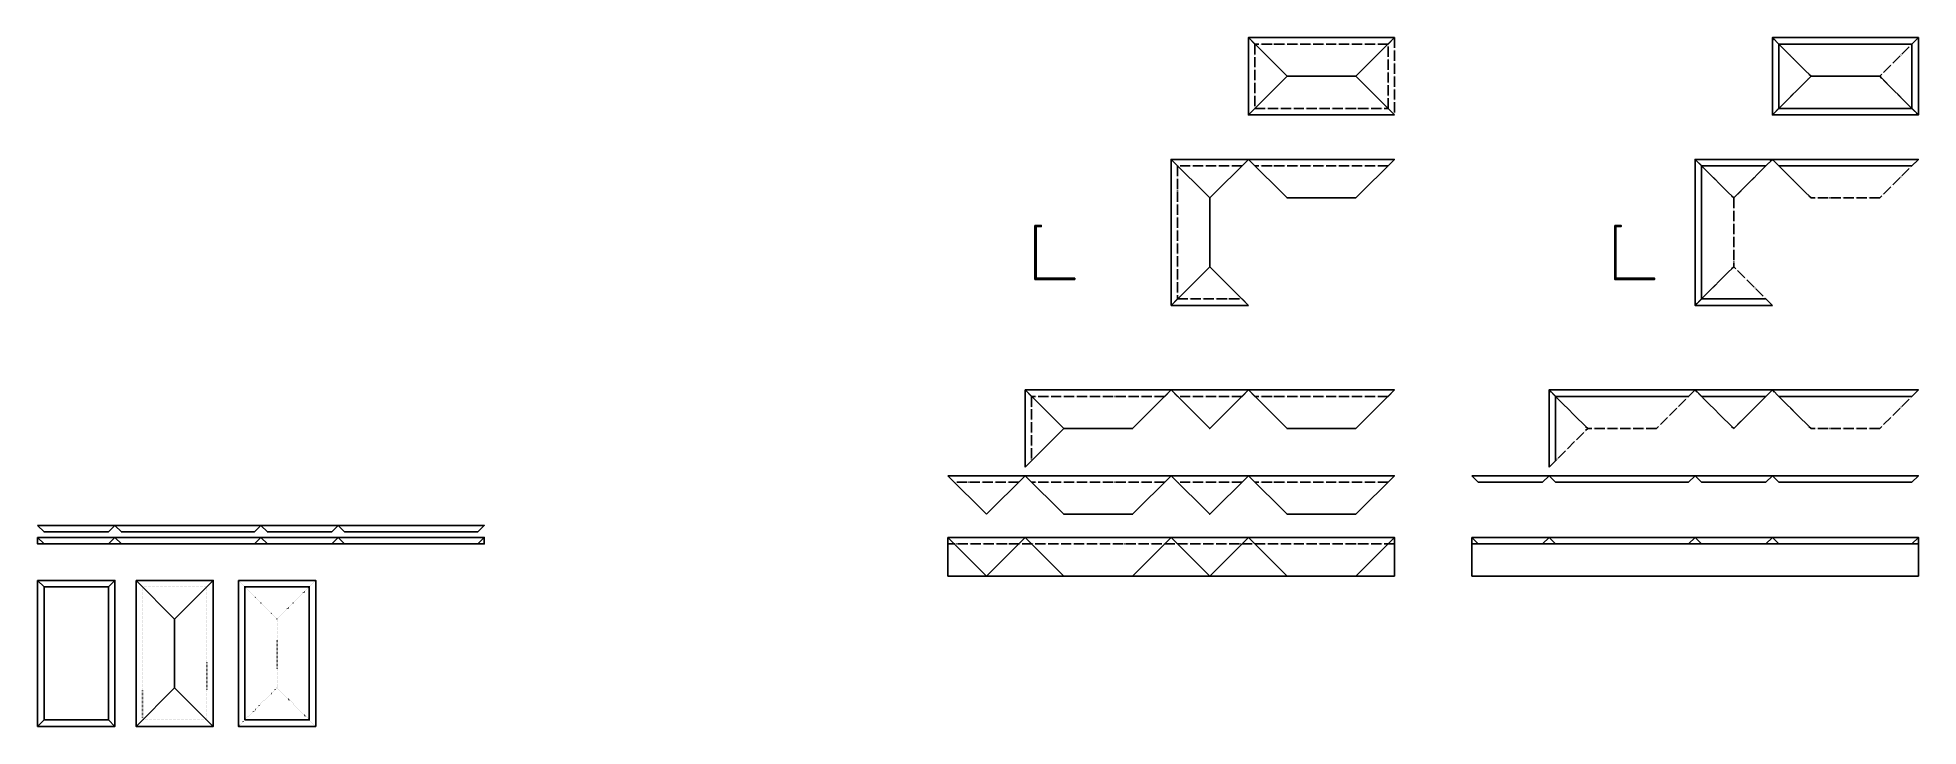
# Model space of a CAD drawing. Header units: inches. Extents: x 393 to 4773, y -250 to 1354.
import ezdxf

# ---------------------------------------------------------------- set-up
doc = ezdxf.new("R2010")
doc.units = ezdxf.units.IN
doc.header["$MEASUREMENT"] = 0
doc.linetypes.add('ACAD_ISO04W100', pattern=[30, 24, -3, 0, -3])
doc.linetypes.add('ACAD_ISO07W100', pattern=[3, 0, -3])

msp = doc.modelspace()

# ---------------------------------------------------------------- linework, layer by layer
at = {"color": 5, "linetype": 'ACAD_ISO04W100'}
for p, q in [((3227.5, 1339.2), (3212.5, 1354.2)), ((3212.5, 1354.2), (3227.5, 1339.2)), ((3552.5, 1354.2), (3537.5, 1339.2)), ((3537.5, 1339.2), (3552.5, 1354.2)), ((4432.6, 1354.2), (4522.6, 1264.2)), ((4772.6, 1354.2), (4682.6, 1264.2)), ((4772.6, 1354.2), (4682.6, 1264.2)), ((4432.6, 1174.2), (4522.6, 1264.2)), ((4682.6, 1264.2), (4772.6, 1174.2)), ((4772.6, 1174.2), (4682.6, 1264.2)), ((3227.5, 1189.2), (3212.5, 1174.2)), ((3212.5, 1174.2), (3227.5, 1189.2)), ((3537.5, 1189.2), (3552.5, 1174.2)), ((3552.5, 1174.2), (3537.5, 1189.2)), ((3047.5, 1055.8), (3032.5, 1070.8)), ((3032.5, 1070.8), (3047.5, 1055.8)), ((3197.5, 1055.8), (3212.5, 1070.8)), ((3212.5, 1070.8), (3227.5, 1055.8)), ((3537.5, 1055.8), (3552.5, 1070.8)), ((4252.6, 1070.8), (4342.6, 980.8)), ((4432.6, 1070.8), (4522.6, 980.8)), ((4772.6, 1070.8), (4682.6, 980.8)), ((4342.6, 820.8), (4252.6, 730.8)), ((4252.6, 730.8), (4342.6, 820.8)), ((4432.6, 730.8), (4342.6, 820.8)), ((3047.5, 745.8), (3032.5, 730.8)), ((3032.5, 730.8), (3047.5, 745.8)), ((3212.5, 730.8), (3197.5, 745.8)), ((2707.5, 518.9), (2692.5, 533.9)), ((2692.5, 533.9), (2707.5, 518.9)), ((3017.5, 518.9), (3032.5, 533.9)), ((3032.5, 533.9), (3047.5, 518.9)), ((3197.5, 518.9), (3212.5, 533.9)), ((3212.5, 533.9), (3227.5, 518.9)), ((3537.5, 518.9), (3552.5, 533.9)), ((4002.6, 443.9), (3912.6, 533.9)), ((3912.6, 533.9), (4002.6, 443.9)), ((4252.6, 533.9), (4162.6, 443.9)), ((4432.6, 533.9), (4522.6, 443.9)), ((4772.6, 533.9), (4682.6, 443.9)), ((3912.6, 353.9), (4002.6, 443.9)), ((2692.5, 353.9), (2707.5, 368.9)), ((2512.5, 334.2), (2527.5, 319.2)), ((2692.5, 334.2), (2512.5, 334.2)), ((2677.5, 319.2), (2692.5, 334.2)), ((2692.5, 334.2), (2707.5, 319.2)), ((3017.5, 319.2), (3032.5, 334.2)), ((3032.5, 334.2), (3047.5, 319.2)), ((3197.5, 319.2), (3212.5, 334.2)), ((3212.5, 334.2), (3227.5, 319.2)), ((3537.5, 319.2), (3552.5, 334.2)), ((2512.5, 190.4), (2527.5, 175.4)), ((2677.5, 175.4), (2692.5, 190.4)), ((2692.5, 190.4), (2707.5, 175.4)), ((3017.5, 175.4), (3032.5, 190.4)), ((3032.5, 190.4), (3047.5, 175.4)), ((3197.5, 175.4), (3212.5, 190.4)), ((3212.5, 190.4), (3227.5, 175.4)), ((3537.5, 175.4), (3552.5, 190.4))]:
    msp.add_line(p, q, dxfattribs=at)
at = {"color": 7}
for p, q in [((3212.5, 1354.2), (3302.5, 1264.2)), ((3552.5, 1354.2), (3462.5, 1264.2)), ((3552.5, 1354.2), (3462.5, 1264.2)), ((4447.6, 1339.2), (4432.6, 1354.2)), ((4432.6, 1354.2), (4447.6, 1339.2)), ((4772.6, 1354.2), (4757.6, 1339.2)), ((4757.6, 1339.2), (4772.6, 1354.2)), ((3212.5, 1174.2), (3302.5, 1264.2)), ((3462.5, 1264.2), (3552.5, 1174.2)), ((3552.5, 1174.2), (3462.5, 1264.2)), ((4447.6, 1189.2), (4432.6, 1174.2)), ((4432.6, 1174.2), (4447.6, 1189.2)), ((4757.6, 1189.2), (4772.6, 1174.2)), ((4772.6, 1174.2), (4757.6, 1189.2)), ((3032.5, 1070.8), (3122.5, 980.8)), ((3212.5, 1070.8), (3302.5, 980.8)), ((3552.5, 1070.8), (3462.5, 980.8)), ((4267.6, 1055.8), (4252.6, 1070.8)), ((4252.6, 1070.8), (4267.6, 1055.8)), ((4417.6, 1055.8), (4432.6, 1070.8)), ((4432.6, 1070.8), (4447.6, 1055.8)), ((4757.6, 1055.8), (4772.6, 1070.8)), ((3122.5, 820.8), (3032.5, 730.8)), ((3032.5, 730.8), (3122.5, 820.8)), ((3212.5, 730.8), (3122.5, 820.8)), ((4267.6, 745.8), (4252.6, 730.8)), ((4252.6, 730.8), (4267.6, 745.8)), ((4432.6, 730.8), (4417.6, 745.8)), ((2782.5, 443.9), (2692.5, 533.9)), ((2692.5, 533.9), (2782.5, 443.9)), ((3032.5, 533.9), (2942.5, 443.9)), ((3212.5, 533.9), (3302.5, 443.9)), ((3552.5, 533.9), (3462.5, 443.9)), ((3927.6, 518.9), (3912.6, 533.9)), ((3912.6, 533.9), (3927.6, 518.9)), ((4237.6, 518.9), (4252.6, 533.9)), ((4252.6, 533.9), (4267.6, 518.9)), ((4417.6, 518.9), (4432.6, 533.9)), ((4432.6, 533.9), (4447.6, 518.9)), ((4757.6, 518.9), (4772.6, 533.9)), ((2692.5, 353.9), (2782.5, 443.9)), ((3912.6, 353.9), (3927.6, 368.9)), ((2512.5, 334.2), (2602.5, 244.2)), ((2602.5, 244.2), (2692.5, 334.2)), ((2692.5, 334.2), (2782.5, 244.2)), ((3032.5, 334.2), (2942.5, 244.2)), ((3212.5, 334.2), (3302.5, 244.2)), ((3552.5, 334.2), (3462.5, 244.2)), ((3732.6, 334.2), (3747.6, 319.2)), ((3912.6, 334.2), (3732.6, 334.2)), ((3897.6, 319.2), (3912.6, 334.2)), ((3912.6, 334.2), (3927.6, 319.2)), ((4237.6, 319.2), (4252.6, 334.2)), ((4252.6, 334.2), (4267.6, 319.2)), ((4417.6, 319.2), (4432.6, 334.2)), ((4432.6, 334.2), (4447.6, 319.2)), ((4757.6, 319.2), (4772.6, 334.2)), ((557.7, 203.2), (572.7, 218.2)), ((557.7, 175.4), (572.7, 190.4)), ((572.7, 218.2), (587.7, 203.2)), ((572.7, 190.4), (587.7, 175.4)), ((897.7, 203.2), (912.7, 218.2)), ((897.7, 175.4), (912.7, 190.4)), ((912.7, 218.2), (927.7, 203.2)), ((912.7, 190.4), (927.7, 175.4)), ((1077.7, 203.2), (1092.7, 218.2)), ((1077.7, 175.4), (1092.7, 190.4)), ((1092.7, 218.2), (1107.7, 203.2)), ((1092.7, 190.4), (1107.7, 175.4)), ((1417.7, 203.2), (1432.7, 218.2)), ((1417.7, 175.4), (1432.7, 190.4))]:
    msp.add_line(p, q, dxfattribs=at)
at = {"color": 7, "linetype": 'ACAD_ISO04W100'}
for p, q in [((3552.5, 1354.2), (3552.5, 1174.2)), ((3212.5, 730.8), (3032.5, 730.8)), ((2692.5, 533.9), (2692.5, 353.9))]:
    msp.add_line(p, q, dxfattribs=at)
at = {"color": 5}
for p, q in [((2718.1, 914.1), (2718.1, 794.1)), ((4068.4, 914.1), (4068.4, 794.1)), ((2718.1, 794.1), (2808.1, 794.1)), ((4068.4, 794.1), (4158.4, 794.1)), ((3732.6, 190.4), (3732.6, 100.4)), ((4772.6, 100.4), (4772.6, 190.4)), ((3732.6, 100.4), (4772.6, 100.4))]:
    msp.add_line(p, q, dxfattribs=at)
at = {"color": 7, "true_color": 0xffffff}
for p, q in [((392.7, 218.2), (407.7, 203.2)), ((392.7, 190.4), (407.7, 175.4))]:
    msp.add_line(p, q, dxfattribs=at)
at = {"color": 6}
for p, q in [((2512.5, 190.4), (2512.5, 100.4)), ((3552.5, 100.4), (3552.5, 190.4)), ((2512.5, 100.4), (3552.5, 100.4))]:
    msp.add_line(p, q, dxfattribs=at)
at = {"color": 1}
for p, q in [((2512.5, 190.4), (2602.5, 100.4)), ((2602.5, 100.4), (2692.5, 190.4)), ((2692.5, 190.4), (2782.5, 100.4)), ((3032.5, 190.4), (2942.5, 100.4)), ((3212.5, 190.4), (3302.5, 100.4)), ((3552.5, 190.4), (3462.5, 100.4)), ((3732.6, 190.4), (3747.6, 175.4)), ((3897.6, 175.4), (3912.6, 190.4)), ((3912.6, 190.4), (3927.6, 175.4)), ((4237.6, 175.4), (4252.6, 190.4)), ((4252.6, 190.4), (4267.6, 175.4)), ((4417.6, 175.4), (4432.6, 190.4)), ((4432.6, 190.4), (4447.6, 175.4)), ((4757.6, 175.4), (4772.6, 190.4))]:
    msp.add_line(p, q, dxfattribs=at)
at = {"color": 40, "true_color": 0xf8d731}
for p, q in [((392.7, 90.4), (407.7, 75.4)), ((407.7, -234.6), (392.7, -249.6)), ((557.7, -234.6), (572.7, -249.6))]:
    msp.add_line(p, q, dxfattribs=at)
at = {"color": 32, "true_color": 0xcd6928}
for p, q in [((621.8, 90.4), (711.8, 0.4)), ((711.8, 0.4), (801.8, 90.4)), ((711.8, 0.4), (711.8, 0.4)), ((950.2, 0.4), (950.2, 0.4))]:
    msp.add_line(p, q, dxfattribs=at)
at = {"color": 32, "linetype": 'ACAD_ISO07W100', "true_color": 0xcd6928}
for p, q in [((860.2, 90.4), (950.2, 0.4)), ((950.2, 0.4), (1040.2, 90.4))]:
    msp.add_line(p, q, dxfattribs=at)
at = {"color": 7}
for points in [[(3212.5, 1174.2), (3302.5, 1264.2), (3212.5, 1354.2)], [(4772.6, 1174.2), (4772.6, 1354.2)], [(3032.5, 1070.8), (3122.5, 980.8), (3212.5, 1070.8)], [(4252.6, 730.8), (4432.6, 730.8)], [(3032.5, 533.9), (3122.5, 443.9), (3212.5, 533.9)], [(3912.6, 533.9), (3912.6, 353.9)], [(3032.5, 334.2), (3122.5, 244.2), (3212.5, 334.2)], [(3912.6, 334.2), (3732.6, 334.2)], [(3732.6, 334.2), (4772.6, 334.2)], [(3732.6, 190.4), (4772.6, 190.4), (4772.6, 175.4), (3732.6, 175.4), (3732.6, 190.4)]]:
    msp.add_lwpolyline(points, dxfattribs=at)
for points in [[(3212.5, 1174.2), (3212.5, 1354.2), (3302.5, 1264.2), (3302.5, 1264.2)], [(3212.5, 1354.2), (3552.5, 1354.2), (3462.5, 1264.2), (3302.5, 1264.2)], [(4432.6, 1174.2), (4432.6, 1354.2), (4447.6, 1339.2), (4447.6, 1189.2)], [(4432.6, 1354.2), (4772.6, 1354.2), (4757.6, 1339.2), (4447.6, 1339.2)], [(4772.6, 1354.2), (4772.6, 1174.2), (4757.6, 1189.2), (4757.6, 1339.2)], [(3552.5, 1174.2), (3212.5, 1174.2), (3302.5, 1264.2), (3462.5, 1264.2)], [(4772.6, 1174.2), (4432.6, 1174.2), (4447.6, 1189.2), (4757.6, 1189.2)], [(3032.5, 730.8), (3032.5, 1070.8), (3122.5, 980.8), (3122.5, 820.8)], [(3032.5, 1070.8), (3212.5, 1070.8), (3122.5, 980.8), (3122.5, 980.8)], [(3212.5, 1070.8), (3552.5, 1070.8), (3462.5, 980.8), (3302.5, 980.8)], [(4252.6, 1070.8), (4432.6, 1070.8), (4417.6, 1055.8), (4267.6, 1055.8)], [(4252.6, 730.8), (4252.6, 1070.8), (4267.6, 1055.8), (4267.6, 745.8)], [(4432.6, 1070.8), (4772.6, 1070.8), (4757.6, 1055.8), (4447.6, 1055.8)], [(4432.6, 730.8), (4252.6, 730.8), (4267.6, 745.8), (4417.6, 745.8)], [(2692.5, 533.9), (3032.5, 533.9), (2942.5, 443.9), (2782.5, 443.9)], [(3032.5, 533.9), (3212.5, 533.9), (3122.5, 443.9), (3122.5, 443.9)], [(3212.5, 533.9), (3552.5, 533.9), (3462.5, 443.9), (3302.5, 443.9)], [(3912.6, 353.9), (3912.6, 533.9), (3927.6, 518.9), (3927.6, 368.9)], [(3912.6, 533.9), (4252.6, 533.9), (4237.6, 518.9), (3927.6, 518.9)], [(4252.6, 533.9), (4432.6, 533.9), (4417.6, 518.9), (4267.6, 518.9)], [(4432.6, 533.9), (4772.6, 533.9), (4757.6, 518.9), (4447.6, 518.9)], [(2692.5, 334.2), (3032.5, 334.2), (2942.5, 244.2), (2782.5, 244.2)], [(3032.5, 334.2), (3212.5, 334.2), (3122.5, 244.2), (3122.5, 244.2)], [(3212.5, 334.2), (3552.5, 334.2), (3462.5, 244.2), (3302.5, 244.2)], [(3732.6, 334.2), (3912.6, 334.2), (3897.6, 319.2), (3747.6, 319.2)], [(3912.6, 334.2), (4252.6, 334.2), (4237.6, 319.2), (3927.6, 319.2)], [(4252.6, 334.2), (4432.6, 334.2), (4417.6, 319.2), (4267.6, 319.2)], [(4432.6, 334.2), (4772.6, 334.2), (4757.6, 319.2), (4447.6, 319.2)], [(2512.5, 190.4), (3552.5, 190.4), (3552.5, 100.4), (2512.5, 100.4)]]:
    msp.add_lwpolyline(points, close=True, dxfattribs=at)
at = {"color": 5, "linetype": 'ACAD_ISO04W100'}
for points in [[(3212.5, 1174.2), (3212.5, 1354.2), (3227.5, 1339.2), (3227.5, 1189.2)], [(3212.5, 1354.2), (3552.5, 1354.2), (3537.5, 1339.2), (3227.5, 1339.2)], [(3552.5, 1354.2), (3552.5, 1174.2), (3537.5, 1189.2), (3537.5, 1339.2)], [(4432.6, 1174.2), (4432.6, 1354.2), (4522.6, 1264.2), (4522.6, 1264.2)], [(4432.6, 1354.2), (4772.6, 1354.2), (4682.6, 1264.2), (4522.6, 1264.2)], [(4772.6, 1174.2), (4432.6, 1174.2), (4522.6, 1264.2), (4682.6, 1264.2)], [(3552.5, 1174.2), (3212.5, 1174.2), (3227.5, 1189.2), (3537.5, 1189.2)], [(3032.5, 1070.8), (3212.5, 1070.8), (3197.5, 1055.8), (3047.5, 1055.8)], [(3032.5, 730.8), (3032.5, 1070.8), (3047.5, 1055.8), (3047.5, 745.8)], [(3212.5, 1070.8), (3552.5, 1070.8), (3537.5, 1055.8), (3227.5, 1055.8)], [(4252.6, 730.8), (4252.6, 1070.8), (4342.6, 980.8), (4342.6, 820.8)], [(4252.6, 1070.8), (4432.6, 1070.8), (4342.6, 980.8), (4342.6, 980.8)], [(4432.6, 1070.8), (4772.6, 1070.8), (4682.6, 980.8), (4522.6, 980.8)], [(3212.5, 730.8), (3032.5, 730.8), (3047.5, 745.8), (3197.5, 745.8)], [(2692.5, 353.9), (2692.5, 533.9), (2707.5, 518.9), (2707.5, 368.9)], [(2692.5, 533.9), (3032.5, 533.9), (3017.5, 518.9), (2707.5, 518.9)], [(3032.5, 533.9), (3212.5, 533.9), (3197.5, 518.9), (3047.5, 518.9)], [(3212.5, 533.9), (3552.5, 533.9), (3537.5, 518.9), (3227.5, 518.9)], [(3912.6, 533.9), (4252.6, 533.9), (4162.6, 443.9), (4002.6, 443.9)], [(4252.6, 533.9), (4432.6, 533.9), (4342.6, 443.9), (4342.6, 443.9)], [(4432.6, 533.9), (4772.6, 533.9), (4682.6, 443.9), (4522.6, 443.9)], [(2512.5, 334.2), (2692.5, 334.2), (2677.5, 319.2), (2527.5, 319.2)], [(2692.5, 334.2), (3032.5, 334.2), (3017.5, 319.2), (2707.5, 319.2)], [(3032.5, 334.2), (3212.5, 334.2), (3197.5, 319.2), (3047.5, 319.2)], [(3212.5, 334.2), (3552.5, 334.2), (3537.5, 319.2), (3227.5, 319.2)]]:
    msp.add_lwpolyline(points, close=True, dxfattribs=at)
for points in [[(4432.6, 1174.2), (4522.6, 1264.2), (4432.6, 1354.2)], [(4252.6, 1070.8), (4342.6, 980.8), (4432.6, 1070.8)], [(3032.5, 730.8), (3212.5, 730.8)], [(2692.5, 533.9), (2692.5, 353.9)], [(4252.6, 533.9), (4342.6, 443.9), (4432.6, 533.9)], [(2692.5, 334.2), (2512.5, 334.2)], [(2512.5, 190.4), (3552.5, 190.4), (3552.5, 175.4), (2512.5, 175.4), (2512.5, 190.4)]]:
    msp.add_lwpolyline(points, dxfattribs=at)
for points in [[(2715.1, 917.1), (2730.1, 917.1), (2730.1, 914.1), (2718.1, 914.1), (2718.1, 794.1), (2808.1, 794.1), (2808.1, 791.1), (2715.1, 791.1), (2715.1, 917.1)], [(4065.4, 917.1), (4080.4, 917.1), (4080.4, 914.1), (4068.4, 914.1), (4068.4, 794.1), (4158.4, 794.1), (4158.4, 791.1), (4065.4, 791.1), (4065.4, 917.1)]]:
    msp.add_lwpolyline(points)
at = {"color": 7, "linetype": 'ACAD_ISO04W100'}
msp.add_lwpolyline([(2512.5, 334.2), (3552.5, 334.2)], dxfattribs=at)
at = {"color": 6}
for points in [[(392.7, 218.2), (572.7, 218.2), (557.7, 203.2), (407.7, 203.2)], [(572.7, 218.2), (912.7, 218.2), (897.7, 203.2), (587.7, 203.2)], [(912.7, 218.2), (1092.7, 218.2), (1077.7, 203.2), (927.7, 203.2)], [(1092.7, 218.2), (1432.7, 218.2), (1417.7, 203.2), (1107.7, 203.2)]]:
    msp.add_lwpolyline(points, close=True, dxfattribs=at)
at = {"color": 32, "true_color": 0xcd6928}
for points in [[(392.7, 190.4), (1432.7, 190.4), (1432.7, 175.4), (392.7, 175.4), (392.7, 190.4)], [(711.8, 0.4), (711.8, -159.6), (711.8, -159.6)], [(621.8, -249.6), (711.8, -159.6), (801.8, -249.6)]]:
    msp.add_lwpolyline(points, dxfattribs=at)
at = {"color": 1}
msp.add_lwpolyline([(3032.5, 190.4), (3122.5, 100.4), (3212.5, 190.4)], dxfattribs=at)
at = {"color": 5, "linetype": 'ACAD_ISO07W100'}
msp.add_lwpolyline([(3732.6, 190.4), (4772.6, 190.4), (4772.6, 100.4), (3732.6, 100.4)], close=True, dxfattribs=at)
at = {"color": 40, "true_color": 0xf8d731}
for points in [[(392.7, 90.4), (572.7, 90.4), (572.7, -249.6), (392.7, -249.6)], [(621.8, 90.4), (801.8, 90.4), (801.8, -249.6), (621.8, -249.6)], [(860.2, 90.4), (1040.2, 90.4), (1040.2, -249.6), (860.2, -249.6)]]:
    msp.add_lwpolyline(points, close=True, dxfattribs=at)
msp.add_lwpolyline([(557.7, 75.4), (572.7, 90.4)], dxfattribs=at)
at = {"color": 242, "true_color": 0xcd2027}
for points in [[(407.7, -234.6), (557.7, -234.6), (557.7, 75.4), (407.7, 75.4)], [(875.2, -234.6), (1025.2, -234.6), (1025.2, 75.4), (875.2, 75.4)]]:
    msp.add_lwpolyline(points, close=True, dxfattribs=at)
at = {"color": 242, "linetype": 'ACAD_ISO07W100', "true_color": 0xcd2027}
msp.add_lwpolyline([(636.8, -234.6), (786.8, -234.6), (786.8, 75.4), (636.8, 75.4)], close=True, dxfattribs=at)
at = {"color": 32, "linetype": 'ACAD_ISO07W100', "true_color": 0xcd6928}
for points in [[(950.2, 0.4), (950.2, -159.6), (950.2, -159.6)], [(860.2, -249.6), (950.2, -159.6), (1040.2, -249.6)]]:
    msp.add_lwpolyline(points, dxfattribs=at)

doc.saveas('drawing.dxf')
